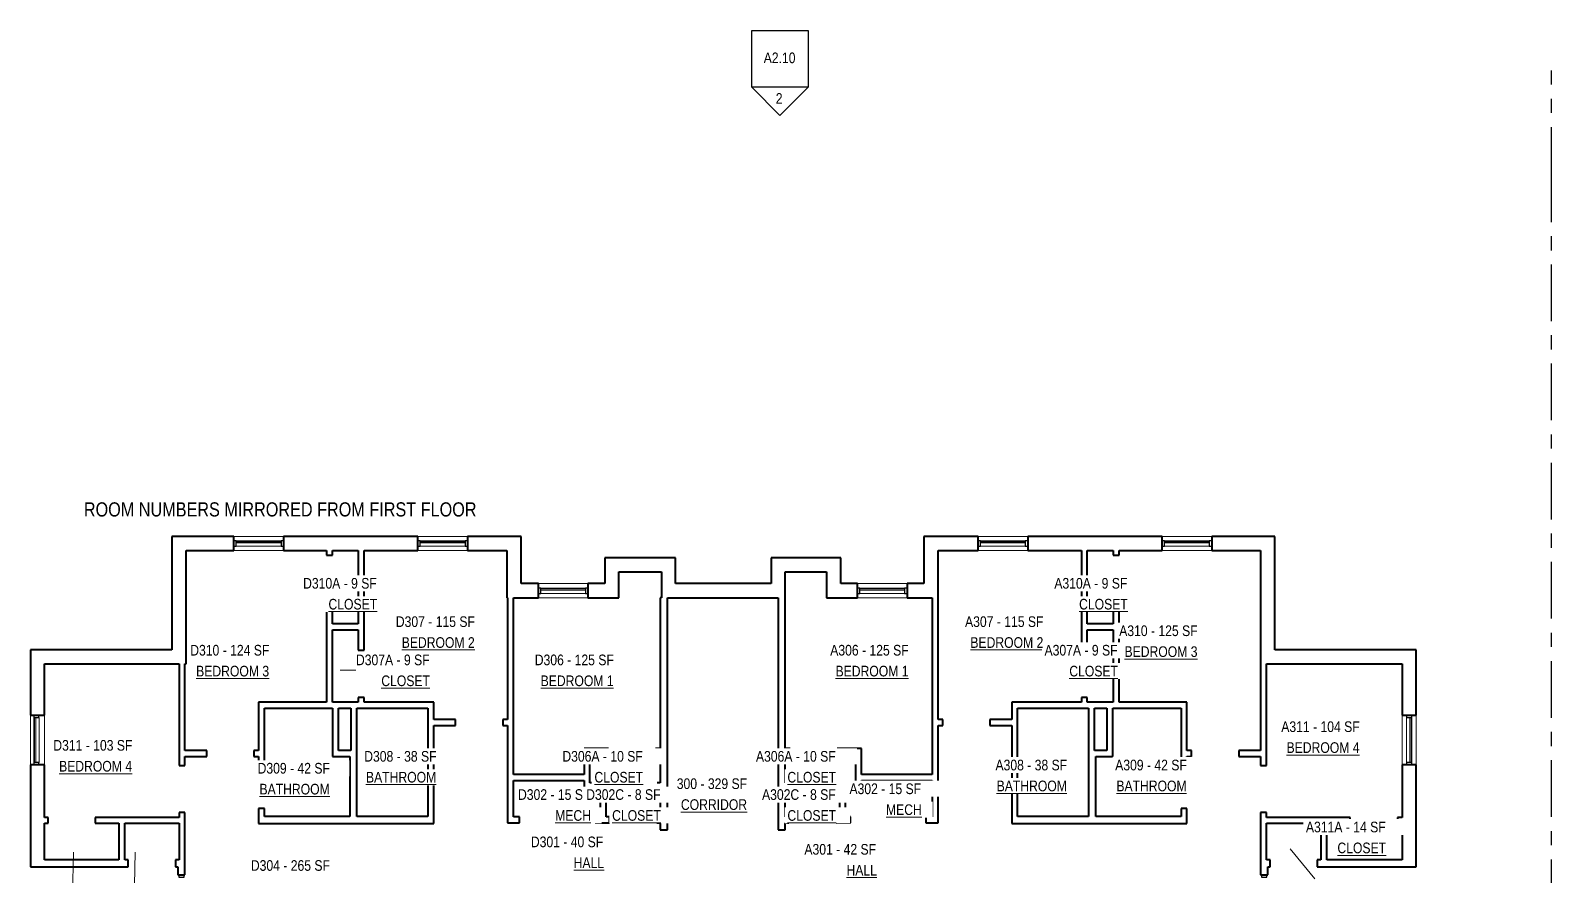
# Model space of a CAD drawing. Header units: inches. Extents: x -117 to 1419, y -1455 to 118.
# Drawn here: x -116 to 1174, y -598 to 118 of the extents above; entities that cross this region are included whole.
import ezdxf

# ---------------------------------------------------------------- set-up
doc = ezdxf.new("R2010")
doc.units = ezdxf.units.IN
doc.header["$MEASUREMENT"] = 0
doc.linetypes.add('Grid Line', pattern=[84, 48, -12, 12, -12])
for name, color, linetype, lineweight in [('A-AREA-IDEN', 2, 'Continuous', 9), ('A-GLAZ-CURT', 52, 'Continuous', 9), ('A-GLAZ-CWMG', 51, 'Continuous', 9), ('A-WALL', 113, 'Continuous', 15), ('G-ANNO-SYMB', 111, 'Continuous', 9), ('G-ANNO-TEXT', 231, 'Continuous', 9), ('I-WALL', 2, 'Continuous', 15), ('S-GRID', 1, 'Continuous', 9)]:
    doc.layers.add(name, color=color, linetype=linetype, lineweight=lineweight)
doc.styles.add('Arial Narrow', font='ARIALN.TTF', dxfattribs={"height": 9})
doc.styles.add('Arial Narrow_1', font='ARIALN.TTF', dxfattribs={"height": 12})

# ---------------------------------------------------------------- blocks, each defined once
blk = doc.blocks.new('Rectangular Mullion - 4 1_2_ x 2_ Rectangular_CE_-5140475-LEVEL 3')
at = {"layer": 'A-GLAZ-CWMG', "lineweight": 25}
for p, q in [((-2, 2.25), (0, 2.25)), ((-2, -2.25), (-2, 2.25)), ((0, 2.25), (0, -2.25)), ((0, -2.25), (-2, -2.25))]:
    blk.add_line(p, q, dxfattribs=at)
blk = doc.blocks.new('Rectangular Mullion - 4 1_2_ x 2_ Rectangular_CE_-5140616-LEVEL 3')
at = {"layer": 'A-GLAZ-CWMG', "lineweight": 25}
for p, q in [((-2, 2.25), (0, 2.25)), ((-2, -2.25), (-2, 2.25)), ((0, 2.25), (0, -2.25)), ((0, -2.25), (-2, -2.25))]:
    blk.add_line(p, q, dxfattribs=at)
blk = doc.blocks.new('System Panel - zGlazed-5147862-LEVEL 3')
at = {"layer": 'A-GLAZ-CURT', "lineweight": 15}
for p, q in [((19, -0.5), (-19, -0.5)), ((-19, -0.5), (-19, -1.5)), ((-19, -1.5), (19, -1.5)), ((19, -1.5), (19, -0.5))]:
    blk.add_line(p, q, dxfattribs=at)
blk = doc.blocks.new('Rectangular Mullion - 4 1_2_ x 2_ Rectangular_CE_-5147845-LEVEL 3')
at = {"layer": 'A-GLAZ-CWMG'}
for p, q in [((1050.9, -463.9), (1050.9, -501.9)), ((1055.4, -463.9), (1055.4, -501.9))]:
    blk.add_line(p, q, dxfattribs=at)
blk = doc.blocks.new('Rectangular Mullion - 4 1_2_ x 2_ Rectangular_CE_-5147863-LEVEL 3')
at = {"layer": 'A-GLAZ-CWMG', "lineweight": 25}
for p, q in [((-2, 2.25), (0, 2.25)), ((-2, -2.25), (-2, 2.25)), ((0, 2.25), (0, -2.25)), ((0, -2.25), (-2, -2.25))]:
    blk.add_line(p, q, dxfattribs=at)
blk = doc.blocks.new('Rectangular Mullion - 4 1_2_ x 2_ Rectangular_CE_-5147864-LEVEL 3')
at = {"layer": 'A-GLAZ-CWMG', "lineweight": 25}
for p, q in [((0, 2.25), (-2, 2.25)), ((-2, 2.25), (-2, -2.25)), ((0, -2.25), (0, 2.25)), ((-2, -2.25), (0, -2.25))]:
    blk.add_line(p, q, dxfattribs=at)
blk = doc.blocks.new('System Panel - zGlazed-5148428-LEVEL 3')
at = {"layer": 'A-GLAZ-CURT', "lineweight": 15}
for p, q in [((19, 1.5), (-19, 1.5)), ((-19, 1.5), (-19, 0.5)), ((-19, 0.5), (19, 0.5)), ((19, 0.5), (19, 1.5))]:
    blk.add_line(p, q, dxfattribs=at)
blk = doc.blocks.new('Rectangular Mullion - 4 1_2_ x 2_ Rectangular_CE_-5148427-LEVEL 3')
at = {"layer": 'A-GLAZ-CWMG'}
for p, q in [((1050.9, -931.9), (1050.9, -893.9)), ((1055.4, -931.9), (1055.4, -893.9))]:
    blk.add_line(p, q, dxfattribs=at)
blk = doc.blocks.new('Rectangular Mullion - 4 1_2_ x 2_ Rectangular_CE_-5148429-LEVEL 3')
at = {"layer": 'A-GLAZ-CWMG', "lineweight": 25}
for p, q in [((-2, 2.25), (0, 2.25)), ((-2, -2.25), (-2, 2.25)), ((0, 2.25), (0, -2.25)), ((0, -2.25), (-2, -2.25))]:
    blk.add_line(p, q, dxfattribs=at)
blk = doc.blocks.new('Rectangular Mullion - 4 1_2_ x 2_ Rectangular_CE_-5148430-LEVEL 3')
at = {"layer": 'A-GLAZ-CWMG', "lineweight": 25}
for p, q in [((0, 2.25), (-2, 2.25)), ((-2, 2.25), (-2, -2.25)), ((0, -2.25), (0, 2.25)), ((-2, -2.25), (0, -2.25))]:
    blk.add_line(p, q, dxfattribs=at)
blk = doc.blocks.new('Elevation - Detail Number_CE_-134675-LEVEL 3')
at = {"layer": 'G-ANNO-SYMB', "lineweight": 25}
for p, q in [((-0.25, -0.25), (-0.25, 0.25)), ((-0.25, 0.25), (0.25, 0.25)), ((0.25, 0.25), (0.25, -0.25)), ((0.25, -0.25), (-0.25, -0.25))]:
    blk.add_line(p, q, dxfattribs=at)
blk = doc.blocks.new('Elevation - Detail Number_CE_-46063-LEVEL 3')
at = {"layer": 'G-ANNO-SYMB', "lineweight": 25}
for p, q in [((0, 0.25), (-0.25, 0)), ((0.25, 0), (0, 0.25)), ((-0.25, 0), (0.25, 0))]:
    blk.add_line(p, q, dxfattribs=at)

msp = doc.modelspace()

# ---------------------------------------------------------------- linework, layer by layer
at = {"layer": 'A-AREA-IDEN'}
for p, q in [((146.8, -423.7), (160.2, -423.7)), ((-79.3, -577.9), (-80.1, -614.1)), ((-26.9, -577.9), (-27.5, -605.9)), ((952.2, -575.1), (973.1, -600.4))]:
    msp.add_line(p, q, dxfattribs=at)
at = {"layer": 'A-WALL', "lineweight": 40}
for p, q in [((4.2, -310.4), (4.2, -406.4)), ((56.7, -310.4), (4.2, -310.4)), ((16.2, -418.4), (16.2, -322.4)), ((16.2, -322.4), (56.7, -322.4)), ((56.7, -322.4), (56.7, -310.4)), ((212.7, -310.4), (98.7, -310.4)), ((98.7, -310.4), (98.7, -322.4)), ((98.7, -322.4), (135.2, -322.4)), ((140.2, -322.4), (162.2, -322.4)), ((167.2, -322.4), (212.7, -322.4)), ((212.7, -322.4), (212.7, -310.4)), ((300.2, -310.4), (254.7, -310.4)), ((254.7, -310.4), (254.7, -322.4)), ((254.7, -322.4), (288.2, -322.4)), ((288.2, -322.4), (288.2, -362.4)), ((300.2, -350.4), (300.2, -310.4)), ((641.7, -310.4), (641.7, -350.4)), ((687.7, -310.4), (641.7, -310.4)), ((653.7, -362.4), (653.7, -322.4)), ((653.7, -322.4), (687.7, -322.4)), ((687.7, -322.4), (687.7, -310.4)), ((843.7, -310.4), (729.7, -310.4)), ((729.7, -310.4), (729.7, -322.4)), ((729.7, -322.4), (775.2, -322.4)), ((780.2, -322.4), (802.2, -322.4)), ((807.2, -322.4), (843.7, -322.4)), ((843.7, -322.4), (843.7, -310.4)), ((939.2, -310.4), (885.7, -310.4)), ((885.7, -310.4), (885.7, -322.4)), ((885.7, -322.4), (927.2, -322.4)), ((927.2, -322.4), (927.2, -418.4)), ((939.2, -406.4), (939.2, -310.4)), ((371.2, -328.4), (371.2, -350.4)), ((431.2, -328.4), (371.2, -328.4)), ((431.2, -350.4), (431.2, -328.4)), ((512.2, -328.4), (512.2, -350.4)), ((571.2, -328.4), (512.2, -328.4)), ((571.2, -350.4), (571.2, -328.4)), ((383.2, -362.4), (383.2, -340.4)), ((383.2, -340.4), (419.2, -340.4)), ((419.2, -340.4), (419.2, -362.4)), ((524.2, -340.4), (559.2, -340.4)), ((524.2, -490.1), (524.2, -340.4)), ((559.2, -340.4), (559.2, -362.4)), ((314.9, -350.4), (300.2, -350.4)), ((314.9, -362.4), (314.9, -350.4)), ((371.2, -350.4), (356.9, -350.4)), ((356.9, -350.4), (356.9, -362.4)), ((512.2, -350.4), (431.2, -350.4)), ((585.4, -350.4), (571.2, -350.4)), ((585.4, -362.4), (585.4, -350.4)), ((641.7, -350.4), (627.4, -350.4)), ((627.4, -350.4), (627.4, -362.4)), ((288.2, -362.4), (288.7, -362.4)), ((293.7, -362.4), (314.9, -362.4)), ((356.9, -362.4), (383.2, -362.4)), ((418.2, -362.4), (418.2, -490.1)), ((419.2, -362.4), (418.2, -362.4)), ((424.2, -362.4), (518.2, -362.4)), ((424.2, -559.1), (424.2, -362.4)), ((518.2, -362.4), (518.2, -559.1)), ((559.2, -362.4), (585.4, -362.4)), ((627.4, -362.4), (648.7, -362.4)), ((4.2, -406.4), (-115.8, -406.4)), ((-115.8, -406.4), (-115.8, -461.9)), ((1059.2, -406.4), (939.2, -406.4)), ((1059.2, -461.9), (1059.2, -406.4)), ((-103.8, -418.4), (10.2, -418.4)), ((-103.8, -461.9), (-103.8, -418.4)), ((15.2, -418.4), (16.2, -418.4)), ((932.2, -418.4), (1047.2, -418.4)), ((1047.2, -418.4), (1047.2, -461.9)), ((-115.8, -461.9), (-103.8, -461.9)), ((1047.2, -461.9), (1059.2, -461.9)), ((155.9, -491.9), (154.9, -491.9)), ((154.9, -496.9), (154.9, -547.6)), ((160.9, -547.6), (160.9, -491.9)), ((418.2, -495.1), (418.2, -519.1)), ((524.2, -519.1), (524.2, -495.1)), ((781.4, -491.9), (781.4, -547.6)), ((787.4, -491.9), (786.4, -491.9)), ((787.4, -547.6), (787.4, -496.9)), ((-103.8, -503.9), (-115.8, -503.9)), ((-115.8, -503.9), (-115.8, -590.4)), ((-103.8, -548.4), (-103.8, -503.9)), ((1059.2, -503.9), (1047.2, -503.9)), ((1047.2, -503.9), (1047.2, -548.4)), ((1059.2, -590.4), (1059.2, -503.9)), ((418.2, -524.1), (418.2, -548.1)), ((524.2, -548.1), (524.2, -524.1)), ((-103.8, -584.4), (-103.8, -553.4)), ((77.7, -547.6), (77.7, -553.6)), ((77.7, -553.6), (221.2, -553.6)), ((154.9, -547.6), (82.7, -547.6)), ((221.2, -547.6), (160.9, -547.6)), ((418.2, -553.1), (418.2, -559.1)), ((524.2, -559.1), (524.2, -553.1)), ((781.4, -547.6), (721.2, -547.6)), ((721.2, -553.6), (864.7, -553.6)), ((859.7, -547.6), (787.4, -547.6)), ((864.7, -553.6), (864.7, -547.6)), ((1047.2, -553.4), (1047.2, -584.4)), ((418.2, -559.1), (424.2, -559.1)), ((518.2, -559.1), (524.2, -559.1)), ((-115.8, -590.4), (-32.8, -590.4)), ((-40.8, -584.4), (-103.8, -584.4)), ((-32.8, -584.4), (-35.8, -584.4)), ((-32.8, -590.4), (-32.8, -584.4)), ((10.2, -584.4), (7.2, -584.4)), ((7.2, -584.4), (7.2, -590.4)), ((7.2, -590.4), (9.2, -590.4)), ((9.2, -590.4), (9.2, -597.1)), ((15.2, -597.1), (15.2, -584.4)), ((927.2, -584.4), (927.2, -597.1)), ((935.2, -584.4), (932.2, -584.4)), ((933.2, -590.4), (935.2, -590.4)), ((933.2, -597.1), (933.2, -590.4)), ((935.2, -590.4), (935.2, -584.4)), ((978.2, -584.4), (975.2, -584.4)), ((975.2, -584.4), (975.2, -590.4)), ((975.2, -590.4), (1059.2, -590.4)), ((1047.2, -584.4), (983.2, -584.4)), ((9.2, -597.1), (15.2, -597.1)), ((927.2, -597.1), (933.2, -597.1))]:
    msp.add_line(p, q, dxfattribs=at)
at = {"layer": 'A-WALL'}
for p, q in [((56.7, -310.4), (98.7, -310.4)), ((98.7, -322.4), (56.7, -322.4)), ((212.7, -310.4), (254.7, -310.4)), ((254.7, -322.4), (212.7, -322.4)), ((687.7, -310.4), (729.7, -310.4)), ((729.7, -322.4), (687.7, -322.4)), ((843.7, -310.4), (885.7, -310.4)), ((885.7, -322.4), (843.7, -322.4)), ((314.9, -350.4), (356.9, -350.4)), ((585.4, -350.4), (627.4, -350.4)), ((356.9, -362.4), (314.9, -362.4)), ((627.4, -362.4), (585.4, -362.4)), ((-115.8, -503.9), (-115.8, -461.9)), ((-103.8, -461.9), (-103.8, -503.9)), ((1047.2, -503.9), (1047.2, -461.9)), ((1059.2, -461.9), (1059.2, -503.9))]:
    msp.add_line(p, q, dxfattribs=at)
at = {"layer": 'I-WALL', "lineweight": 40}
for p, q in [((135.2, -322.4), (135.2, -326.4)), ((140.2, -326.4), (140.2, -322.4)), ((162.2, -322.4), (162.2, -384.4)), ((167.2, -406.9), (167.2, -322.4)), ((775.2, -322.4), (775.2, -406.9)), ((780.2, -384.4), (780.2, -322.4)), ((802.2, -322.4), (802.2, -326.4)), ((807.2, -326.4), (807.2, -322.4)), ((135.2, -326.4), (140.2, -326.4)), ((802.2, -326.4), (807.2, -326.4)), ((140.2, -366.4), (135.2, -366.4)), ((135.2, -366.4), (135.2, -450.9)), ((140.2, -384.4), (140.2, -366.4)), ((288.7, -362.4), (288.7, -465.6)), ((293.7, -512.1), (293.7, -362.4)), ((648.7, -362.4), (648.7, -512.1)), ((653.7, -465.6), (653.7, -362.4)), ((807.2, -366.4), (802.2, -366.4)), ((802.2, -366.4), (802.2, -384.4)), ((807.2, -450.9), (807.2, -366.4)), ((162.2, -384.4), (140.2, -384.4)), ((802.2, -384.4), (780.2, -384.4)), ((140.2, -450.9), (140.2, -389.4)), ((140.2, -389.4), (162.2, -389.4)), ((162.2, -389.4), (162.2, -406.9)), ((780.2, -406.9), (780.2, -389.4)), ((780.2, -389.4), (802.2, -389.4)), ((802.2, -389.4), (802.2, -450.9)), ((162.2, -406.9), (167.2, -406.9)), ((775.2, -406.9), (780.2, -406.9)), ((10.2, -418.4), (10.2, -504.4)), ((15.2, -491.9), (15.2, -418.4)), ((927.2, -418.4), (927.2, -491.9)), ((932.2, -504.4), (932.2, -418.4)), ((77.7, -450.9), (77.7, -491.9)), ((135.2, -450.9), (77.7, -450.9)), ((162.2, -450.9), (140.2, -450.9)), ((167.2, -446.9), (162.2, -446.9)), ((162.2, -446.9), (162.2, -450.9)), ((167.2, -450.9), (167.2, -446.9)), ((226.2, -450.9), (167.2, -450.9)), ((226.2, -465.6), (226.2, -450.9)), ((775.2, -450.9), (716.2, -450.9)), ((716.2, -450.9), (716.2, -465.6)), ((780.2, -446.9), (775.2, -446.9)), ((775.2, -446.9), (775.2, -450.9)), ((780.2, -450.9), (780.2, -446.9)), ((802.2, -450.9), (780.2, -450.9)), ((864.7, -450.9), (807.2, -450.9)), ((864.7, -491.9), (864.7, -450.9)), ((82.7, -500.9), (82.7, -455.9)), ((82.7, -455.9), (140.4, -455.9)), ((140.4, -455.9), (140.4, -496.9)), ((145.4, -455.9), (155.9, -455.9)), ((145.4, -491.9), (145.4, -455.9)), ((155.9, -455.9), (155.9, -491.9)), ((160.9, -455.9), (221.2, -455.9)), ((160.9, -491.9), (160.9, -455.9)), ((221.2, -455.9), (221.2, -547.6)), ((721.2, -455.9), (781.4, -455.9)), ((721.2, -547.6), (721.2, -455.9)), ((781.4, -455.9), (781.4, -491.9)), ((786.4, -455.9), (796.9, -455.9)), ((786.4, -491.9), (786.4, -455.9)), ((796.9, -455.9), (796.9, -491.9)), ((801.9, -455.9), (859.7, -455.9)), ((801.9, -496.9), (801.9, -455.9)), ((859.7, -455.9), (859.7, -500.9)), ((244.7, -465.6), (226.2, -465.6)), ((226.2, -553.6), (226.2, -470.6)), ((226.2, -470.6), (244.7, -470.6)), ((244.7, -470.6), (244.7, -465.6)), ((288.7, -465.6), (284.7, -465.6)), ((284.7, -465.6), (284.7, -470.6)), ((284.7, -470.6), (288.7, -470.6)), ((288.7, -470.6), (288.7, -553.1)), ((657.7, -465.6), (653.7, -465.6)), ((653.7, -470.6), (657.7, -470.6)), ((653.7, -553.1), (653.7, -470.6)), ((657.7, -470.6), (657.7, -465.6)), ((716.2, -465.6), (697.7, -465.6)), ((697.7, -465.6), (697.7, -470.6)), ((697.7, -470.6), (716.2, -470.6)), ((716.2, -470.6), (716.2, -553.6)), ((33.7, -491.9), (15.2, -491.9)), ((15.2, -504.4), (15.2, -496.9)), ((15.2, -496.9), (33.7, -496.9)), ((33.7, -496.9), (33.7, -491.9)), ((77.7, -491.9), (73.7, -491.9)), ((73.7, -491.9), (73.7, -496.9)), ((73.7, -496.9), (77.7, -496.9)), ((77.7, -496.9), (77.7, -500.9)), ((77.7, -500.9), (82.7, -500.9)), ((140.4, -496.9), (154.9, -496.9)), ((154.9, -491.9), (145.4, -491.9)), ((353.6, -490.1), (353.6, -512.1)), ((374.2, -490.1), (353.6, -490.1)), ((358.6, -519.1), (358.6, -495.1)), ((358.6, -495.1), (374.2, -495.1)), ((374.2, -495.1), (374.2, -490.1)), ((418.2, -490.1), (414.2, -490.1)), ((414.2, -490.1), (414.2, -495.1)), ((414.2, -495.1), (418.2, -495.1)), ((528.2, -490.1), (524.2, -490.1)), ((524.2, -495.1), (528.2, -495.1)), ((528.2, -495.1), (528.2, -490.1)), ((588.8, -490.1), (568.2, -490.1)), ((568.2, -490.1), (568.2, -495.1)), ((568.2, -495.1), (583.8, -495.1)), ((583.8, -495.1), (583.8, -519.1)), ((588.8, -512.1), (588.8, -490.1)), ((796.9, -491.9), (787.4, -491.9)), ((787.4, -496.9), (801.9, -496.9)), ((859.7, -500.9), (864.7, -500.9)), ((868.7, -491.9), (864.7, -491.9)), ((864.7, -500.9), (864.7, -496.9)), ((864.7, -496.9), (868.7, -496.9)), ((868.7, -496.9), (868.7, -491.9)), ((927.2, -491.9), (908.7, -491.9)), ((908.7, -491.9), (908.7, -496.9)), ((908.7, -496.9), (927.2, -496.9)), ((927.2, -496.9), (927.2, -504.4)), ((10.2, -504.4), (15.2, -504.4)), ((353.6, -512.1), (293.7, -512.1)), ((648.7, -512.1), (588.8, -512.1)), ((927.2, -504.4), (932.2, -504.4)), ((293.7, -548.1), (293.7, -517.1)), ((293.7, -517.1), (353.6, -517.1)), ((353.6, -517.1), (353.6, -524.1)), ((353.6, -524.1), (367.2, -524.1)), ((418.2, -519.1), (358.6, -519.1)), ((367.2, -524.1), (367.2, -548.1)), ((372.2, -548.1), (372.2, -524.1)), ((372.2, -524.1), (418.2, -524.1)), ((583.8, -519.1), (524.2, -519.1)), ((524.2, -524.1), (570.2, -524.1)), ((570.2, -524.1), (570.2, -548.1)), ((575.2, -548.1), (575.2, -524.1)), ((575.2, -524.1), (588.8, -524.1)), ((588.8, -524.1), (588.8, -517.1)), ((588.8, -517.1), (648.7, -517.1)), ((648.7, -517.1), (648.7, -548.1)), ((77.7, -540.9), (77.7, -547.6)), ((82.7, -540.9), (77.7, -540.9)), ((82.7, -547.6), (82.7, -540.9)), ((859.7, -540.9), (859.7, -547.6)), ((864.7, -540.9), (859.7, -540.9)), ((864.7, -547.6), (864.7, -540.9)), ((-100.8, -548.4), (-103.8, -548.4)), ((-103.8, -553.4), (-100.8, -553.4)), ((-100.8, -553.4), (-100.8, -548.4)), ((10.2, -548.4), (-60.8, -548.4)), ((-60.8, -548.4), (-60.8, -553.4)), ((-60.8, -553.4), (-40.8, -553.4)), ((-40.8, -553.4), (-40.8, -584.4)), ((-35.8, -553.4), (10.2, -553.4)), ((-35.8, -584.4), (-35.8, -553.4)), ((10.2, -544.4), (10.2, -548.4)), ((15.2, -544.4), (10.2, -544.4)), ((10.2, -553.4), (10.2, -584.4)), ((15.2, -584.4), (15.2, -544.4)), ((221.2, -553.6), (226.2, -553.6)), ((288.7, -553.1), (298.9, -553.1)), ((298.9, -548.1), (293.7, -548.1)), ((298.9, -553.1), (298.9, -548.1)), ((367.2, -548.1), (362.9, -548.1)), ((362.9, -548.1), (362.9, -553.1)), ((362.9, -553.1), (375.2, -553.1)), ((375.2, -548.1), (372.2, -548.1)), ((375.2, -553.1), (375.2, -548.1)), ((418.2, -548.1), (415.2, -548.1)), ((415.2, -548.1), (415.2, -553.1)), ((415.2, -553.1), (418.2, -553.1)), ((527.2, -548.1), (524.2, -548.1)), ((524.2, -553.1), (527.2, -553.1)), ((527.2, -553.1), (527.2, -548.1)), ((570.2, -548.1), (567.2, -548.1)), ((567.2, -548.1), (567.2, -553.1)), ((567.2, -553.1), (579.4, -553.1)), ((579.4, -548.1), (575.2, -548.1)), ((579.4, -553.1), (579.4, -548.1)), ((648.7, -548.1), (643.4, -548.1)), ((643.4, -548.1), (643.4, -553.1)), ((643.4, -553.1), (653.7, -553.1)), ((716.2, -553.6), (721.2, -553.6)), ((927.2, -544.4), (927.2, -584.4)), ((932.2, -544.4), (927.2, -544.4)), ((932.2, -548.4), (932.2, -544.4)), ((1003.2, -548.4), (932.2, -548.4)), ((932.2, -553.4), (978.2, -553.4)), ((932.2, -584.4), (932.2, -553.4)), ((978.2, -553.4), (978.2, -584.4)), ((983.2, -553.4), (1003.2, -553.4)), ((983.2, -584.4), (983.2, -553.4)), ((1003.2, -553.4), (1003.2, -548.4)), ((1047.2, -548.4), (1043.2, -548.4)), ((1043.2, -548.4), (1043.2, -553.4)), ((1043.2, -553.4), (1047.2, -553.4))]:
    msp.add_line(p, q, dxfattribs=at)
at = {"layer": 'S-GRID', "linetype": 'Grid Line', "lineweight": 25}
for p, q in [((1173.9, -11.6), (1173.9, 84.4)), ((1173.9, -1220), (1173.9, -11.6))]:
    msp.add_line(p, q, dxfattribs=at)

# ---------------------------------------------------------------- block references
at = {"layer": 'A-GLAZ-CURT'}
for p in [(77.7, -316.4), (233.7, -316.4), (335.9, -356.4)]:
    msp.add_blockref('System Panel - zGlazed-5148428-LEVEL 3', p, dxfattribs=at)
for name, p, rotation in [('System Panel - zGlazed-5147862-LEVEL 3', (708.7, -316.4), 180), ('System Panel - zGlazed-5147862-LEVEL 3', (864.7, -316.4), 180), ('System Panel - zGlazed-5147862-LEVEL 3', (606.4, -356.4), 180), ('System Panel - zGlazed-5148428-LEVEL 3', (-110.8, -482.9), 89.99999999999982), ('System Panel - zGlazed-5147862-LEVEL 3', (1053.2, -482.9), 89.99999999999982)]:
    msp.add_blockref(name, p, dxfattribs=dict(at, rotation=rotation))
at = {"layer": 'A-GLAZ-CWMG'}
for name, p, rotation in [('Rectangular Mullion - 4 1_2_ x 2_ Rectangular_CE_-5148430-LEVEL 3', (56.7, -316.4), 180), ('Rectangular Mullion - 4 1_2_ x 2_ Rectangular_CE_-5148427-LEVEL 3', (-835.2, -1369.6), 90.00000000000047), ('Rectangular Mullion - 4 1_2_ x 2_ Rectangular_CE_-5148430-LEVEL 3', (212.7, -316.4), 180), ('Rectangular Mullion - 4 1_2_ x 2_ Rectangular_CE_-5148427-LEVEL 3', (-679.2, -1369.6), 90.00000000000047), ('Rectangular Mullion - 4 1_2_ x 2_ Rectangular_CE_-5147845-LEVEL 3', (225.8, -1369.6), 89.99999999999989), ('Rectangular Mullion - 4 1_2_ x 2_ Rectangular_CE_-5147845-LEVEL 3', (381.8, -1369.6), 89.99999999999989), ('Rectangular Mullion - 4 1_2_ x 2_ Rectangular_CE_-5148430-LEVEL 3', (314.9, -356.4), 180), ('Rectangular Mullion - 4 1_2_ x 2_ Rectangular_CE_-5148427-LEVEL 3', (-576.9, -1409.6), 90.00000000000047), ('Rectangular Mullion - 4 1_2_ x 2_ Rectangular_CE_-5147845-LEVEL 3', (123.6, -1409.6), 89.99999999999989), ('Rectangular Mullion - 4 1_2_ x 2_ Rectangular_CE_-5148427-LEVEL 3', (942.4, -1395.7), 180), ('Rectangular Mullion - 4 1_2_ x 2_ Rectangular_CE_-5148430-LEVEL 3', (-110.8, -503.9), 269.9999999999998), ('Rectangular Mullion - 4 1_2_ x 2_ Rectangular_CE_-5147864-LEVEL 3', (1053.2, -503.9), 269.9999999999998)]:
    msp.add_blockref(name, p, dxfattribs=dict(at, rotation=rotation))
at = {"layer": 'A-GLAZ-CWMG', "extrusion": (0, 0, -1)}
for name, p, rotation in [('Rectangular Mullion - 4 1_2_ x 2_ Rectangular_CE_-5148429-LEVEL 3', (-98.7, -316.4), 180), ('Rectangular Mullion - 4 1_2_ x 2_ Rectangular_CE_-5148429-LEVEL 3', (-254.7, -316.4), 180), ('Rectangular Mullion - 4 1_2_ x 2_ Rectangular_CE_-5148429-LEVEL 3', (-356.9, -356.4), 180), ('Rectangular Mullion - 4 1_2_ x 2_ Rectangular_CE_-5148429-LEVEL 3', (110.8, -461.9), 90.00000000000018), ('Rectangular Mullion - 4 1_2_ x 2_ Rectangular_CE_-5147863-LEVEL 3', (-1053.2, -461.9), 90.00000000000018), ('Rectangular Mullion - 4 1_2_ x 2_ Rectangular_CE_-5140616-LEVEL 3', (-12.2, -597.1), 90.00000000000021), ('Rectangular Mullion - 4 1_2_ x 2_ Rectangular_CE_-5140475-LEVEL 3', (-930.2, -597.1), 90.00000000000031)]:
    msp.add_blockref(name, p, dxfattribs=dict(at, rotation=rotation))
for p in [(-687.7, -316.4), (-843.7, -316.4), (-585.4, -356.4)]:
    msp.add_blockref('Rectangular Mullion - 4 1_2_ x 2_ Rectangular_CE_-5147863-LEVEL 3', p, dxfattribs=at)
at = {"layer": 'A-GLAZ-CWMG'}
for name, p in [('Rectangular Mullion - 4 1_2_ x 2_ Rectangular_CE_-5147864-LEVEL 3', (729.7, -316.4)), ('Rectangular Mullion - 4 1_2_ x 2_ Rectangular_CE_-5147864-LEVEL 3', (885.7, -316.4)), ('Rectangular Mullion - 4 1_2_ x 2_ Rectangular_CE_-5147864-LEVEL 3', (627.4, -356.4)), ('Rectangular Mullion - 4 1_2_ x 2_ Rectangular_CE_-5147845-LEVEL 3', (0, 0))]:
    msp.add_blockref(name, p, dxfattribs=at)
at = {"layer": 'G-ANNO-SYMB', "lineweight": 25, "xscale": 95.99999999999994, "yscale": 95.99999999999994, "zscale": 95.99999999999994, "rotation": 180}
for name, p in [('Elevation - Detail Number_CE_-134675-LEVEL 3', (519.7, 94.3)), ('Elevation - Detail Number_CE_-46063-LEVEL 3', (519.7, 70.3))]:
    msp.add_blockref(name, p, dxfattribs=at)

# ---------------------------------------------------------------- texts
at = {"layer": 'A-AREA-IDEN', "char_height": 9, "attachment_point": 1, "style": 'Arial Narrow', "bg_fill": 3, "box_fill_scale": 1.25, "bg_fill_color": 9, "bg_fill_true_color": 13158600, "bg_fill_transparency": 0}
for s, insert, width in [('\\LBEDROOM 2', (199, -395.8), 76.356), ('\\LBEDROOM 2', (681.1, -395.8), 76.356), ('\\LCLOSET', (181.7, -428.2), 50.904), ('\\LBEDROOM 1', (316.8, -428.2), 76.356), ('\\LBEDROOM 4', (949.2, -484.8), 76.356), ('\\LBEDROOM 4', (-91.5, -500.6), 76.356), ('\\LBATHROOM', (804.9, -517.3), 73.629), ('\\LHALL', (344.8, -582.4), 31.512), ('D304 - 265 SF', (71.1, -584.7), 82.416), ('\\LHALL', (576.1, -588.7), 31.512)]:
    msp.add_mtext(s, dxfattribs=dict(at, insert=insert, width=width))
at = {"layer": 'G-ANNO-TEXT', "color": 1, "lineweight": 25, "insert": (-70.5, -281.5), "char_height": 12, "width": 405.717, "attachment_point": 1, "style": 'Arial Narrow_1', "bg_fill": 3, "box_fill_scale": 1.25, "bg_fill_color": 9, "bg_fill_true_color": 13158600, "bg_fill_transparency": 0}
msp.add_mtext('ROOM NUMBERS MIRRORED FROM FIRST FLOOR', dxfattribs=at)

# ---------------------------------------------------------------- next in the draw order: texts
at = {"layer": 'A-AREA-IDEN', "char_height": 9, "attachment_point": 1, "style": 'Arial Narrow', "bg_fill": 3, "box_fill_scale": 1.25, "bg_fill_color": 9, "bg_fill_true_color": 13158600, "bg_fill_transparency": 0}
for s, insert, width in [('\\LCLOSET', (773.3, -363.3), 50.904), ('D307 - 115 SF', (194, -378.1), 82.416), ('A307 - 115 SF', (676.6, -378.1), 81.81), ('D307A - 9 SF', (160.2, -410.5), 76.962), ('D306 - 125 SF', (311.8, -410.5), 82.416), ('\\LBEDROOM 3', (811.8, -403.5), 76.356), ('\\LBEDROOM 3', (24.7, -420), 76.356), ('\\LBEDROOM 1', (566.8, -420), 76.356), ('A311 - 104 SF', (944.7, -467.1), 81.81), ('D311 - 103 SF', (-96.4, -482.9), 82.416), ('A309 - 42 SF', (803.9, -499.6), 74.841), ('\\LBATHROOM', (168.7, -509.9), 73.629), ('\\LCLOSET', (362.4, -509.9), 50.904), ('\\LCLOSET', (526, -509.9), 50.904), ('\\LBATHROOM', (703.4, -517.3), 73.629), ('\\LBATHROOM', (78.4, -520), 73.629), ('\\LMECH', (329.1, -542.3), 37.269), ('\\LCLOSET', (526, -542.3), 50.904), ('\\LMECH', (609.6, -537.4), 37.269), ('D301 - 40 SF', (308.5, -564.7), 75.447), ('A301 - 42 SF', (540.4, -571), 74.841), ('\\LCLOSET', (992.3, -569.8), 50.904)]:
    msp.add_mtext(s, dxfattribs=dict(at, insert=insert, width=width))
at = {"layer": 'G-ANNO-SYMB', "char_height": 9, "attachment_point": 1, "style": 'Arial Narrow', "bg_fill": 3, "box_fill_scale": 1.25, "bg_fill_color": 9, "bg_fill_true_color": 13158600, "bg_fill_transparency": 0}
for s, insert, width in [('A2.10', (505.9, 99.6), 33.027), ('2', (516.1, 65.2), 6.969)]:
    msp.add_mtext(s, dxfattribs=dict(at, insert=insert, width=width))

# ---------------------------------------------------------------- next in the draw order: texts
at = {"layer": 'A-AREA-IDEN', "char_height": 9, "attachment_point": 1, "style": 'Arial Narrow', "bg_fill": 3, "box_fill_scale": 1.25, "bg_fill_color": 9, "bg_fill_true_color": 13158600, "bg_fill_transparency": 0}
for s, insert, width in [('A310A - 9 SF', (752.3, -345.6), 76.356), ('\\LCLOSET', (136.9, -363.3), 50.904), ('A310 - 125 SF', (807.3, -385.8), 81.81), ('D310 - 124 SF', (19.7, -402.3), 82.416), ('A306 - 125 SF', (562.3, -402.3), 81.81), ('\\LCLOSET', (765, -420), 50.904), ('D308 - 38 SF', (167.2, -492.2), 75.447), ('D306A - 10 SF', (335.2, -492.2), 83.931), ('A306A - 10 SF', (499.3, -492.2), 83.325), ('D309 - 42 SF', (76.8, -502.3), 75.447), ('A308 - 38 SF', (702.4, -499.6), 74.841), ('D302 - 15 SF', (297.6, -524.6), 75.447), ('A302 - 15 SF', (578.6, -519.7), 74.841), ('A311A - 14 SF', (965.6, -552.1), 83.325)]:
    msp.add_mtext(s, dxfattribs=dict(at, insert=insert, width=width))

# ---------------------------------------------------------------- next in the draw order: texts
for s, insert, width in [('D310A - 9 SF', (115.4, -345.6), 76.962), ('A307A - 9 SF', (744, -402.3), 76.356), ('A302C - 8 SF', (504.5, -524.6), 76.962), ('\\LCLOSET', (377.4, -542.3), 50.904)]:
    msp.add_mtext(s, dxfattribs=dict(at, insert=insert, width=width))

# ---------------------------------------------------------------- next in the draw order: texts
at = {"layer": 'A-AREA-IDEN', "insert": (355.4, -524.6), "char_height": 9, "width": 77.568, "attachment_point": 1, "style": 'Arial Narrow', "bg_fill": 3, "box_fill_scale": 1.25, "bg_fill_color": 9, "bg_fill_true_color": 13158600, "bg_fill_transparency": 0}
msp.add_mtext('D302C - 8 SF', dxfattribs=at)

# ---------------------------------------------------------------- next in the draw order: texts
at = {"layer": 'A-AREA-IDEN', "insert": (435.7, -533.1), "char_height": 9, "width": 69.084, "attachment_point": 1, "style": 'Arial Narrow', "bg_fill": 3, "box_fill_scale": 1.25, "bg_fill_color": 9, "bg_fill_true_color": 13158600, "bg_fill_transparency": 0}
msp.add_mtext('\\LCORRIDOR', dxfattribs=at)

# ---------------------------------------------------------------- next in the draw order: texts
at = {"layer": 'A-AREA-IDEN', "insert": (432.2, -515.4), "char_height": 9, "width": 73.326, "attachment_point": 1, "style": 'Arial Narrow', "bg_fill": 3, "box_fill_scale": 1.25, "bg_fill_color": 9, "bg_fill_true_color": 13158600, "bg_fill_transparency": 0}
msp.add_mtext('300 - 329 SF', dxfattribs=at)

doc.saveas('drawing.dxf')
